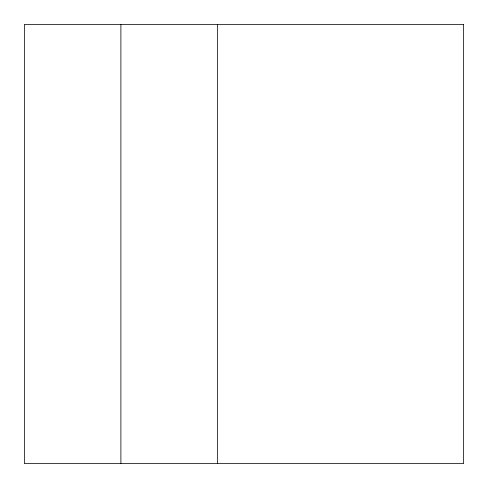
<?xml version="1.0" encoding="UTF-8"?>
<svg xmlns="http://www.w3.org/2000/svg" width="488" height="488" viewBox="0 0 488 488"><rect width="100%" height="100%" fill="white"/><g stroke="black" fill="none" stroke-linecap="round" stroke-linejoin="round"><path stroke-width="0.73" d="M217.38 24.4L217.38 463.6M120.89 24.4L120.89 463.6M463.6 24.4L24.4 24.4L24.4 463.6L463.6 463.6L463.6 24.4"/></g></svg>
